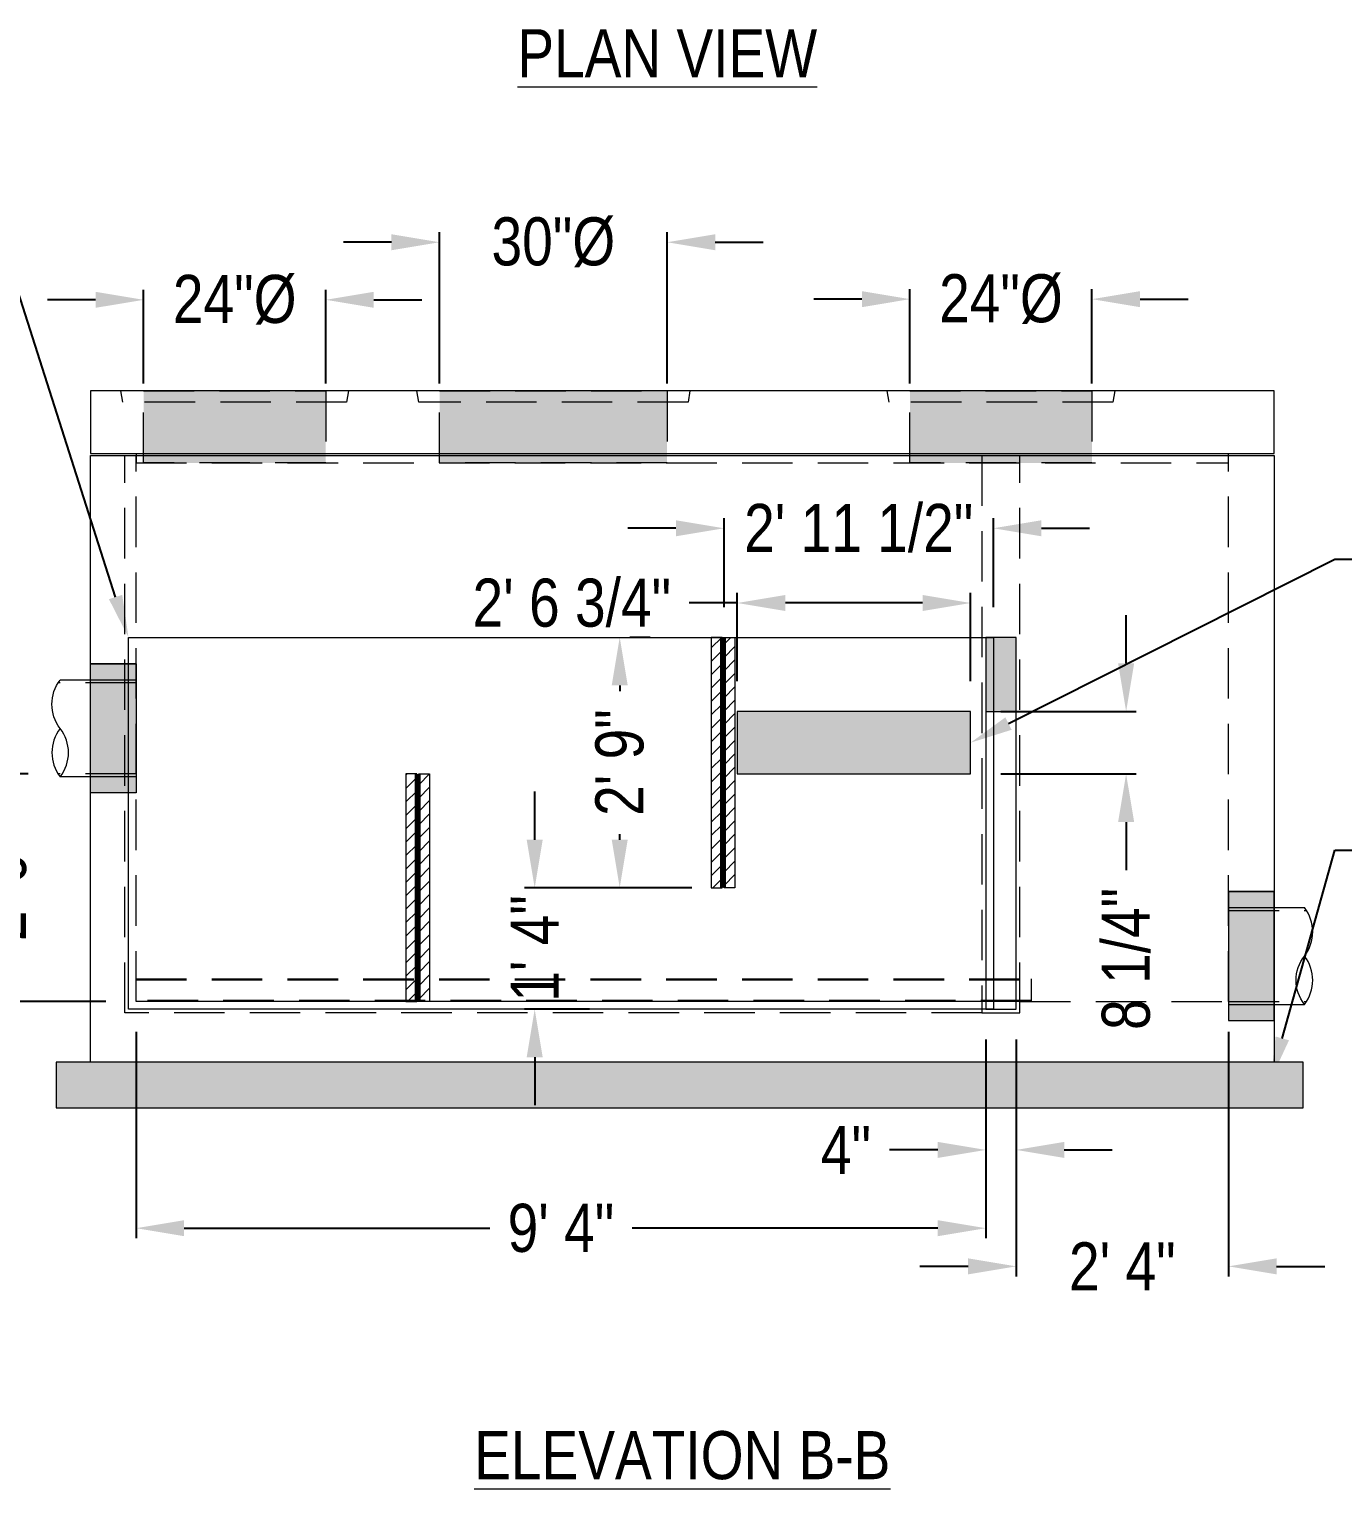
# Model space of a CAD drawing. Extents: x -1 to 225, y -5 to 280.
# Drawn here: x 79.9 to 144.9, y 72 to 144.3 of the extents above; entities that cross this region are included whole.
import ezdxf
from ezdxf import colors
from ezdxf.entities.mleader import LeaderData, LeaderLine
from ezdxf.math import Vec2, Vec3

# ---------------------------------------------------------------- set-up
doc = ezdxf.new("R2010")
doc.units = 0
doc.header["$LTSCALE"] = 10
doc.header["$MEASUREMENT"] = 0
doc.header["$PDMODE"] = 35
doc.linetypes.add('DASHED2', pattern=[0.375, 0.25, -0.125])
doc.linetypes.add('HIDDEN', pattern=[0.375, 0.25, -0.125])
doc.layers.get('Defpoints').update_dxf_attribs({"linetype": 'CONTINUOUS'})
for name, color, linetype, lineweight in [('CADdetails-1-ANNO', 41, 'CONTINUOUS', 5), ('CADdetails-2-HATCH', 8, 'CONTINUOUS', 5), ('CADdetails-3-FINE', 11, 'CONTINUOUS', 5), ('CADdetails-3-HIDDEN', 11, 'HIDDEN', 5), ('CADdetails-4-LIGHT', 3, 'CONTINUOUS', 13), ('CADdetails-5-MEDIUM', 4, 'CONTINUOUS', 18)]:
    doc.layers.add(name, color=color, linetype=linetype, lineweight=lineweight)
doc.styles.add('CADdetails-DIMENSIONS', font='ARIALN.TTF', dxfattribs={"height": 2.38})
doc.styles.add('CADdetails-NOTES', font='ARIALN.TTF', dxfattribs={"height": 2.38})
doc.dimstyles.new('CADdetails-DIM', dxfattribs={"dimtxt": 2.38, "dimasz": 2.38, "dimexe": 0.5, "dimexo": 1.5, "dimgap": 1, "dimtad": 0, "dimzin": 0, "dimdsep": 46, "dimtxsty": 'CADdetails-DIMENSIONS', "dimcen": 1, "dimclrd": 256, "dimclre": 256, "dimclrt": 256, "dimadec": 0, "dimazin": 0, "dimtfac": 1, "dimtofl": 0, "dimtmove": 0, "dimatfit": 3, "dimfxl": 1, "dimtolj": 1, "dimtzin": 0, "dimarcsym": 0})

# ---------------------------------------------------------------- blocks, each defined once
blk = doc.blocks.new('*D10')
at = {"layer": 'CADdetails-1-ANNO', "lineweight": -2, "transparency": 16777216}
for p, q in [((127.227, 94.288), (127.227, 88.318)), ((128.729, 94.288), (128.729, 88.318)), ((124.847, 88.818), (122.467, 88.818)), ((131.109, 88.818), (133.489, 88.818))]:
    blk.add_line(p, q, dxfattribs=at)
at = {"layer": 'CADdetails-1-ANNO', "transparency": 16777216}
for points in [[(124.847, 89.215), (124.847, 88.421), (127.227, 88.818)], [(131.109, 89.215), (131.109, 88.421), (128.729, 88.818)]]:
    blk.add_solid(points, dxfattribs=at)
at = {"layer": 'Defpoints', "color": 0, "transparency": 16777216}
for p in [(127.227, 95.788), (128.729, 95.788), (128.729, 88.818)]:
    blk.add_point(p, dxfattribs=at)
at = {"layer": 'CADdetails-1-ANNO', "transparency": 16777216, "insert": (120.304, 88.818), "char_height": 2.38, "attachment_point": 5, "style": 'CADdetails-DIMENSIONS'}
blk.add_mtext('\\A1;4"', dxfattribs=at)
blk = doc.blocks.new('*D11')
at = {"layer": 'CADdetails-1-ANNO', "lineweight": -2, "transparency": 16777216}
for p, q in [((128.729, 94.288), (128.729, 82.551)), ((139.246, 94.664), (139.246, 82.551)), ((126.349, 83.051), (123.969, 83.051)), ((141.626, 83.051), (144.006, 83.051))]:
    blk.add_line(p, q, dxfattribs=at)
at = {"layer": 'CADdetails-1-ANNO', "transparency": 16777216}
for points in [[(126.349, 83.448), (126.349, 82.654), (128.729, 83.051)], [(141.626, 83.448), (141.626, 82.654), (139.246, 83.051)]]:
    blk.add_solid(points, dxfattribs=at)
at = {"layer": 'Defpoints', "color": 0, "transparency": 16777216}
for p in [(139.246, 96.164), (128.729, 95.788), (139.246, 83.051)]:
    blk.add_point(p, dxfattribs=at)
at = {"layer": 'CADdetails-1-ANNO', "transparency": 16777216, "insert": (133.987, 83.051), "char_height": 2.38, "attachment_point": 5, "style": 'CADdetails-DIMENSIONS'}
blk.add_mtext('\\A1;2\' 4"', dxfattribs=at)
blk = doc.blocks.new('*D12')
at = {"layer": 'CADdetails-1-ANNO', "lineweight": -2, "transparency": 16777216}
for p, q in [((85.16, 94.664), (85.16, 84.442)), ((127.227, 94.288), (127.227, 84.442)), ((87.54, 84.942), (102.672, 84.942)), ((124.847, 84.942), (109.716, 84.942))]:
    blk.add_line(p, q, dxfattribs=at)
at = {"layer": 'CADdetails-1-ANNO', "transparency": 16777216}
for points in [[(87.54, 85.338), (87.54, 84.545), (85.16, 84.942)], [(124.847, 85.338), (124.847, 84.545), (127.227, 84.942)]]:
    blk.add_solid(points, dxfattribs=at)
at = {"layer": 'Defpoints', "color": 0, "transparency": 16777216}
for p in [(85.16, 96.164), (127.227, 95.788), (85.16, 84.942)]:
    blk.add_point(p, dxfattribs=at)
at = {"layer": 'CADdetails-1-ANNO', "transparency": 16777216, "insert": (106.194, 84.942), "char_height": 2.38, "attachment_point": 5, "style": 'CADdetails-DIMENSIONS'}
blk.add_mtext('\\A1;9\' 4"', dxfattribs=at)
blk = doc.blocks.new('*D13')
at = {"layer": 'CADdetails-1-ANNO', "lineweight": -2, "transparency": 16777216}
for p, q in [((134.175, 112.91), (134.175, 115.29)), ((127.976, 110.53), (134.675, 110.53)), ((127.976, 107.432), (134.675, 107.432)), ((134.175, 105.052), (134.175, 102.672))]:
    blk.add_line(p, q, dxfattribs=at)
at = {"layer": 'CADdetails-1-ANNO', "transparency": 16777216}
for points in [[(133.779, 112.91), (134.572, 112.91), (134.175, 110.53)], [(133.779, 105.052), (134.572, 105.052), (134.175, 107.432)]]:
    blk.add_solid(points, dxfattribs=at)
at = {"layer": 'Defpoints', "color": 0, "transparency": 16777216}
for p in [(126.476, 110.53), (126.476, 107.432), (134.175, 107.432)]:
    blk.add_point(p, dxfattribs=at)
at = {"layer": 'CADdetails-1-ANNO', "transparency": 16777216, "insert": (134.175, 98.274), "char_height": 2.38, "attachment_point": 5, "rotation": 90, "style": 'CADdetails-DIMENSIONS'}
blk.add_mtext('\\A1;8 1/4"', dxfattribs=at)
blk = doc.blocks.new('*D14')
at = {"layer": 'CADdetails-1-ANNO', "lineweight": -2, "transparency": 16777216}
for p, q in [((114.926, 112.03), (114.926, 116.397)), ((126.476, 112.03), (126.476, 116.397)), ((114.926, 115.897), (112.546, 115.897)), ((124.096, 115.897), (117.306, 115.897))]:
    blk.add_line(p, q, dxfattribs=at)
at = {"layer": 'CADdetails-1-ANNO', "transparency": 16777216}
for points in [[(117.306, 116.293), (117.306, 115.5), (114.926, 115.897)], [(124.096, 116.293), (124.096, 115.5), (126.476, 115.897)]]:
    blk.add_solid(points, dxfattribs=at)
at = {"layer": 'Defpoints', "color": 0, "transparency": 16777216}
for p in [(114.926, 115.897), (114.926, 110.53), (126.476, 110.53)]:
    blk.add_point(p, dxfattribs=at)
at = {"layer": 'CADdetails-1-ANNO', "transparency": 16777216, "insert": (106.733, 115.897), "char_height": 2.38, "attachment_point": 5, "style": 'CADdetails-DIMENSIONS'}
blk.add_mtext('\\A1;2\' 6 3/4"', dxfattribs=at)
blk = doc.blocks.new('*D15')
at = {"layer": 'CADdetails-1-ANNO', "lineweight": -2, "transparency": 16777216}
for p, q in [((104.895, 104.178), (104.895, 106.558)), ((112.675, 101.798), (104.395, 101.798)), ((107.604, 95.788), (104.395, 95.788)), ((104.895, 93.408), (104.895, 91.028))]:
    blk.add_line(p, q, dxfattribs=at)
at = {"layer": 'CADdetails-1-ANNO', "transparency": 16777216}
for points in [[(104.498, 104.178), (105.292, 104.178), (104.895, 101.798)], [(104.498, 93.408), (105.292, 93.408), (104.895, 95.788)]]:
    blk.add_solid(points, dxfattribs=at)
at = {"layer": 'Defpoints', "color": 0, "transparency": 16777216}
for p in [(114.175, 101.798), (104.895, 95.788), (109.104, 95.788)]:
    blk.add_point(p, dxfattribs=at)
at = {"layer": 'CADdetails-1-ANNO', "transparency": 16777216, "insert": (104.895, 98.793), "char_height": 2.38, "attachment_point": 5, "rotation": 90, "style": 'CADdetails-DIMENSIONS'}
blk.add_mtext('\\A1;1\' 4"', dxfattribs=at)
blk = doc.blocks.new('*D33')
at = {"layer": 'CADdetails-1-ANNO', "lineweight": -2, "transparency": 16777216}
for p, q in [((114.269, 115.692), (114.269, 120.096)), ((127.602, 115.692), (127.602, 120.096)), ((111.889, 119.596), (109.509, 119.596)), ((129.982, 119.596), (132.362, 119.596))]:
    blk.add_line(p, q, dxfattribs=at)
at = {"layer": 'CADdetails-1-ANNO', "transparency": 16777216}
for points in [[(111.889, 119.993), (111.889, 119.199), (114.269, 119.596)], [(129.982, 119.993), (129.982, 119.199), (127.602, 119.596)]]:
    blk.add_solid(points, dxfattribs=at)
at = {"layer": 'Defpoints', "color": 0, "transparency": 16777216}
for p in [(127.602, 119.596), (114.269, 114.192), (127.602, 114.192)]:
    blk.add_point(p, dxfattribs=at)
at = {"layer": 'CADdetails-1-ANNO', "transparency": 16777216, "insert": (120.936, 119.596), "char_height": 2.38, "attachment_point": 5, "style": 'CADdetails-DIMENSIONS'}
blk.add_mtext('\\A1;2\' 11 1/2"', dxfattribs=at)
blk = doc.blocks.new('*D23')
at = {"layer": 'CADdetails-1-ANNO', "lineweight": -2, "transparency": 16777216}
for p, q in [((110.604, 114.192), (109.604, 114.192)), ((109.104, 111.812), (109.104, 111.533)), ((109.104, 104.178), (109.104, 104.457)), ((112.675, 101.798), (108.604, 101.798))]:
    blk.add_line(p, q, dxfattribs=at)
at = {"layer": 'CADdetails-1-ANNO', "transparency": 16777216}
for points in [[(108.708, 111.812), (109.501, 111.812), (109.104, 114.192)], [(108.708, 104.178), (109.501, 104.178), (109.104, 101.798)]]:
    blk.add_solid(points, dxfattribs=at)
at = {"layer": 'Defpoints', "color": 0, "transparency": 16777216}
for p in [(109.104, 114.192), (109.104, 114.192), (114.175, 101.798)]:
    blk.add_point(p, dxfattribs=at)
at = {"layer": 'CADdetails-1-ANNO', "transparency": 16777216, "insert": (109.104, 107.995), "char_height": 2.38, "attachment_point": 5, "rotation": 90, "style": 'CADdetails-DIMENSIONS'}
blk.add_mtext('\\A1;2\' 9"', dxfattribs=at)
blk = doc.blocks.new('*D16')
at = {"layer": 'CADdetails-1-ANNO', "lineweight": -2, "transparency": 16777216}
for p, q in [((78.54, 109.812), (78.54, 112.192)), ((79.823, 107.432), (78.04, 107.432)), ((83.66, 96.164), (78.04, 96.164)), ((78.54, 93.784), (78.54, 91.404))]:
    blk.add_line(p, q, dxfattribs=at)
at = {"layer": 'CADdetails-1-ANNO', "transparency": 16777216}
for points in [[(78.143, 109.812), (78.936, 109.812), (78.54, 107.432)], [(78.143, 93.784), (78.936, 93.784), (78.54, 96.164)]]:
    blk.add_solid(points, dxfattribs=at)
at = {"layer": 'Defpoints', "color": 0, "transparency": 16777216}
for p in [(81.323, 107.432), (78.54, 96.164), (85.16, 96.164)]:
    blk.add_point(p, dxfattribs=at)
at = {"layer": 'CADdetails-1-ANNO', "transparency": 16777216, "insert": (78.54, 101.798), "char_height": 2.38, "attachment_point": 5, "rotation": 90, "style": 'CADdetails-DIMENSIONS'}
blk.add_mtext('\\A1;2\' 6"', dxfattribs=at)
blk = doc.blocks.new('*D193')
at = {"layer": 'CADdetails-1-ANNO', "lineweight": -2, "transparency": 16777216}
for p, q in [((121.091, 130.941), (118.711, 130.941)), ((123.471, 126.772), (123.471, 131.441)), ((132.485, 126.772), (132.485, 131.441)), ((134.865, 130.941), (137.245, 130.941))]:
    blk.add_line(p, q, dxfattribs=at)
at = {"layer": 'CADdetails-1-ANNO', "transparency": 16777216}
for points in [[(121.091, 131.338), (121.091, 130.544), (123.471, 130.941)], [(134.865, 131.338), (134.865, 130.544), (132.485, 130.941)]]:
    blk.add_solid(points, dxfattribs=at)
at = {"layer": 'Defpoints', "color": 0, "transparency": 16777216}
for p in [(132.485, 130.941), (123.471, 125.272), (132.485, 125.272)]:
    blk.add_point(p, dxfattribs=at)
at = {"layer": 'CADdetails-1-ANNO', "transparency": 16777216, "insert": (127.978, 130.941), "char_height": 2.38, "attachment_point": 5, "style": 'CADdetails-DIMENSIONS'}
blk.add_mtext('\\A1;24"%%C', dxfattribs=at)
blk = doc.blocks.new('*D194')
at = {"layer": 'CADdetails-1-ANNO', "lineweight": -2, "transparency": 16777216}
for p, q in [((83.156, 130.908), (80.776, 130.908)), ((85.536, 126.772), (85.536, 131.408)), ((94.55, 126.772), (94.55, 131.408)), ((96.93, 130.908), (99.31, 130.908))]:
    blk.add_line(p, q, dxfattribs=at)
at = {"layer": 'CADdetails-1-ANNO', "transparency": 16777216}
for points in [[(83.156, 131.305), (83.156, 130.512), (85.536, 130.908)], [(96.93, 131.305), (96.93, 130.512), (94.55, 130.908)]]:
    blk.add_solid(points, dxfattribs=at)
at = {"layer": 'Defpoints', "color": 0, "transparency": 16777216}
for p in [(94.55, 130.908), (85.536, 125.272), (94.55, 125.272)]:
    blk.add_point(p, dxfattribs=at)
at = {"layer": 'CADdetails-1-ANNO', "transparency": 16777216, "insert": (90.043, 130.908), "char_height": 2.38, "attachment_point": 5, "style": 'CADdetails-DIMENSIONS'}
blk.add_mtext('\\A1;24"%%C', dxfattribs=at)
blk = doc.blocks.new('*D195')
at = {"layer": 'CADdetails-1-ANNO', "lineweight": -2, "transparency": 16777216}
for p, q in [((97.804, 133.758), (95.424, 133.758)), ((100.184, 126.772), (100.184, 134.258)), ((111.452, 126.772), (111.452, 134.258)), ((113.832, 133.758), (116.212, 133.758))]:
    blk.add_line(p, q, dxfattribs=at)
at = {"layer": 'CADdetails-1-ANNO', "transparency": 16777216}
for points in [[(97.804, 134.154), (97.804, 133.361), (100.184, 133.758)], [(113.832, 134.154), (113.832, 133.361), (111.452, 133.758)]]:
    blk.add_solid(points, dxfattribs=at)
at = {"layer": 'Defpoints', "color": 0, "transparency": 16777216}
for p in [(111.452, 133.758), (100.184, 125.272), (111.452, 125.272)]:
    blk.add_point(p, dxfattribs=at)
at = {"layer": 'CADdetails-1-ANNO', "transparency": 16777216, "insert": (105.818, 133.758), "char_height": 2.38, "attachment_point": 5, "style": 'CADdetails-DIMENSIONS'}
blk.add_mtext('\\A1;30"%%C', dxfattribs=at)

msp = doc.modelspace()

# ---------------------------------------------------------------- hatches: boundary and pattern name
at = {"layer": 'CADdetails-2-HATCH'}
h = msp.add_hatch(color=256, dxfattribs=at)
h.dxf.hatch_style = 1
h.paths.add_polyline_path([(94.55, 122.831), (85.536, 122.831), (85.536, 126.399), (94.55, 126.399)])
h = msp.add_hatch(color=256, dxfattribs=at)
h.dxf.hatch_style = 1
h.paths.add_polyline_path([(111.452, 122.831), (100.184, 122.831), (100.184, 126.399), (111.452, 126.399)])
h = msp.add_hatch(color=256, dxfattribs=at)
h.dxf.hatch_style = 1
h.paths.add_polyline_path([(132.485, 122.831), (123.471, 122.831), (123.471, 126.399), (132.485, 126.399)])
h = msp.add_hatch(dxfattribs=at)
h.set_pattern_fill('ANSI31', color=256, scale=3.755921)
h.set_pattern_definition([(45, (214.39166, 88.2765), (-0.3319796, 0.3319796), [])])
h.paths.add_polyline_path([(113.635, 114.192), (113.635, 101.798), (114.175, 101.798), (114.175, 114.192)])
h = msp.add_hatch(dxfattribs=at)
h.set_pattern_fill('ANSI31', color=256, scale=3.755921)
h.set_pattern_definition([(45, (224.12947, 88.2765), (-0.3319796, 0.3319796), [])])
h.paths.add_polyline_path([(114.809, 114.192), (114.809, 101.798), (114.269, 101.798), (114.269, 114.192)])
h = msp.add_hatch(color=256, dxfattribs=at)
h.dxf.hatch_style = 1
h.paths.add_polyline_path([(128.729, 114.192), (127.227, 114.192), (127.227, 110.53), (128.729, 110.53)])
h = msp.add_hatch(color=256, dxfattribs=at)
h.dxf.hatch_style = 1
h.paths.add_polyline_path([(85.16, 106.493), (82.907, 106.493), (82.907, 112.878), (85.16, 112.878)])
h = msp.add_hatch(color=256, dxfattribs=at)
h.dxf.hatch_style = 1
h.paths.add_polyline_path([(126.476, 110.53), (114.926, 110.53), (114.926, 107.432), (126.476, 107.432)])
h = msp.add_hatch(dxfattribs=at)
h.set_pattern_fill('ANSI31', color=256, scale=3.755921)
h.set_pattern_definition([(45, (199.27407, 82.64264), (-0.3319796, 0.3319796), [])])
h.paths.add_polyline_path([(98.517, 107.432), (98.517, 96.164), (99.057, 96.164), (99.057, 107.432)])
h = msp.add_hatch(dxfattribs=at)
h.set_pattern_fill('ANSI31', color=256, scale=3.755921)
h.set_pattern_definition([(45, (209.0119, 82.64264), (-0.3319796, 0.3319796), [])])
h.paths.add_polyline_path([(99.691, 107.432), (99.691, 96.164), (99.151, 96.164), (99.151, 107.432)])
h = msp.add_hatch(color=256, dxfattribs=at)
h.dxf.hatch_style = 1
h.paths.add_polyline_path([(139.246, 95.225), (141.499, 95.225), (141.499, 101.61), (139.246, 101.61)])
at = {"layer": 'CADdetails-2-HATCH', "transparency": 33554687}
h = msp.add_hatch(dxfattribs=at)
h.set_pattern_fill('GRAVEL', color=256, scale=2.253552)
h.set_pattern_definition([(228.01279, (228.75676, 98.4175), (-18.0284195, -20.28197194), [0.303184, -30.015263]), (184.96974, (228.55394, 98.19215), (27.04262926, 2.25355244), [0.520273, -51.507025]), (132.51045, (228.03563, 98.14708), (22.53552438, -24.78907682), [0.36685, -36.318325]), (267.27369, (227.15674, 97.58369), (2.25355244, 45.071048765), [0.473782, -46.904444]), (292.83365, (227.1342, 97.11045), (-11.26776219, 27.04262926), [0.46458, -45.993593]), (357.27369, (227.31449, 96.68227), (-45.071048765, 2.25355244), [0.473782, -46.904444]), (37.69424, (227.787735, 96.65974), (-29.296181697, -22.535524383), [0.626553, -62.02869]), (72.25533, (228.28352, 97.04284), (15.77486707, 49.57815364), [0.59153, -58.561538]), (121.429566, (228.4638, 97.60623), (-18.028419506, 29.2961817), [0.475387, -47.063354]), (175.23636, (228.21591, 98.01187), (24.78907682, -2.25355244), [0.542728, -26.593637]), (222.39744, (227.67506, 98.05694), (-27.04262926, -24.78907682), [0.701864, -69.484627]), (138.81407, (229.38776, 97.56116), (-15.77486707, 13.52131463), [0.239555, -23.716036]), (171.469234, (229.20747, 97.71891), (29.2961817, -4.50710488), [0.455752, -45.119526]), (225, (228.7568, 97.7865), (-3e-16, -2.253552), [0.3187, -2.868305]), (203.1986, (228.599, 98.05694), (11.2677622, 4.5071049), [0.171626, -16.990918]), (291.8014, (228.44127, 97.98933), (-2.2535524, 6.7606573), [0.242714, -11.893037]), (30.96376, (228.5314, 97.76398), (6.7606573, 4.5071049), [0.394212, -12.746144]), (161.56505, (228.86944, 97.9668), (4.507105, -2.2535524), [0.285054, -6.841304]), (16.38954, (227.1342, 97.98933), (22.53552438, 6.76065731), [0.39933, -39.533721]), (70.34618, (227.51731, 98.10201), (-9.01420975, -24.78907682), [0.335015, -33.16645]), (293.1986, (228.86944, 98.4175), (-4.5071049, 11.2677622), [0.34325, -16.819294]), (343.61046, (229.00465, 98.10201), (-22.53552438, 6.76065731), [0.39933, -39.533721]), (339.44395, (227.1342, 96.59213), (-11.2677622, 4.5071049), [0.385087, -18.869273]), (294.77514, (227.49477, 96.45692), (-11.26776219, 24.78907682), [0.32266, -31.943301]), (66.8014, (228.89198, 96.16396), (4.5071049, 11.2677622), [0.34325, -16.819294]), (17.35402, (229.02719, 96.47945), (-29.2961817, -9.01420975), [0.377765, -37.398657]), (69.44395, (227.78774, 96.16396), (-4.5071049, -11.2677622), [0.192544, -19.061817]), (101.30993, (228.75676, 96.16396), (-2.2535524, 9.0142098), [0.11491, -11.376]), (165.96376, (228.7342, 96.27663), (6.7606573, -2.2535524), [0.46458, -8.827054]), (186.00901, (228.28352, 96.38931), (22.53552438, 2.25355244), [0.43054, -42.623518]), (303.69007, (228.5314, 97.56116), (-2.2535524, 4.507105), [0.325012, -7.800287]), (353.15723, (228.71169, 97.29073), (38.31039145, -4.507104877), [0.56743, -56.17557]), (60.9454, (229.27508, 97.22313), (-9.01420975, -15.77486707), [0.232017, -22.969726]), (90, (229.3878, 97.426), (-2.253552, 2.253552), [0.135213, -2.11834]), (120.25644, (228.23845, 96.45692), (9.01420975, -15.77486707), [0.313073, -30.994279]), (48.01279, (228.0807, 96.72734), (18.0284195, 20.28197194), [0.606368, -29.71208]), (0, (228.4863, 97.178), (2.253552, 2.253552), [0.585924, -1.66763]), (325.30485, (229.07226, 97.17805), (22.53552438, -15.77486707), [0.356318, -35.275474]), (254.0546, (229.36522, 96.97523), (-2.25355244, -9.01420975), [0.328122, -16.077988]), (207.645975, (229.27508, 96.65974), (-42.817496327, -22.53552438), [0.534238, -52.88969]), (175.42608, (228.80183, 96.41185), (-29.2961817, 2.25355244), [0.565189, -55.95362])])
h.paths.add_polyline_path([(81.21, 90.906), (142.937, 90.906), (142.937, 93.159), (81.21, 93.159)])

# ---------------------------------------------------------------- linework, layer by layer
at = {"layer": 'CADdetails-2-HATCH'}
for p, q in [((114.104, 101.798), (114.104, 114.192)), ((114.339, 101.798), (114.339, 114.192)), ((98.987, 96.164), (98.987, 107.432)), ((99.222, 96.164), (99.222, 107.432))]:
    msp.add_line(p, q, dxfattribs=at)
for points in [[(113.635, 114.192), (113.635, 101.798), (114.175, 101.798), (114.175, 114.192)], [(114.809, 114.192), (114.809, 101.798), (114.269, 101.798), (114.269, 114.192)], [(98.517, 107.432), (98.517, 96.164), (99.057, 96.164), (99.057, 107.432)], [(99.691, 107.432), (99.691, 96.164), (99.151, 96.164), (99.151, 107.432)]]:
    msp.add_lwpolyline(points, close=True, dxfattribs=at)
at = {"layer": 'CADdetails-2-HATCH', "linetype": 'DASHED2'}
for points in [[(85.16, 97.291), (129.48, 97.291), (129.48, 96.164), (85.16, 96.164)], [(85.16, 97.244), (129.48, 97.244), (129.48, 96.211), (85.16, 96.211)]]:
    msp.add_lwpolyline(points, close=True, dxfattribs=at)
at = {"layer": 'CADdetails-3-FINE', "const_width": 0.0939}
for points in [[(114.222, 114.192), (114.222, 101.798)], [(99.104, 107.432), (99.104, 96.164)]]:
    msp.add_lwpolyline(points, dxfattribs=at)
at = {"layer": 'CADdetails-3-HIDDEN'}
for p, q in [((85.16, 112.878), (82.907, 112.878)), ((85.16, 111.939), (81.305, 111.939)), ((85.16, 107.432), (81.305, 107.432)), ((85.16, 106.493), (82.907, 106.493)), ((139.246, 101.61), (141.499, 101.61)), ((139.246, 100.671), (143.101, 100.671)), ((139.246, 96.164), (143.101, 96.164)), ((139.246, 95.225), (141.499, 95.225))]:
    msp.add_line(p, q, dxfattribs=at)
for points in [[(95.677, 126.399), (95.583, 125.836), (84.503, 125.836), (84.409, 126.399)], [(112.579, 126.399), (112.485, 125.836), (99.151, 125.836), (99.057, 126.399)], [(133.612, 126.399), (133.518, 125.836), (122.438, 125.836), (122.344, 126.399)], [(127.039, 95.601), (84.597, 95.601), (84.597, 123.207)], [(85.16, 123.3), (85.16, 122.831), (139.246, 122.831), (139.246, 123.3)], [(127.039, 96.164), (85.16, 96.164), (85.16, 123.207)], [(127.039, 123.207), (127.039, 95.601), (128.917, 95.601), (128.917, 123.207)], [(128.917, 96.164), (139.246, 96.164), (139.246, 123.207)]]:
    msp.add_lwpolyline(points, dxfattribs=at)
for points in [[(94.55, 122.831), (85.536, 122.831), (85.536, 126.399), (94.55, 126.399)], [(111.452, 122.831), (100.184, 122.831), (100.184, 126.399), (111.452, 126.399)], [(132.485, 122.831), (123.471, 122.831), (123.471, 126.399), (132.485, 126.399)], [(128.729, 114.192), (127.227, 114.192), (127.227, 110.53), (128.729, 110.53)], [(126.476, 110.53), (114.926, 110.53), (114.926, 107.432), (126.476, 107.432)]]:
    msp.add_lwpolyline(points, close=True, dxfattribs=at)
at = {"layer": 'CADdetails-4-LIGHT'}
for p, q in [((85.16, 112.08), (81.404, 112.08)), ((85.16, 107.291), (81.404, 107.291)), ((139.246, 100.812), (143.002, 100.812)), ((139.246, 96.023), (143.002, 96.023))]:
    msp.add_line(p, q, dxfattribs=at)
for points in [[(127.227, 114.192), (127.227, 95.788), (128.729, 95.788), (128.729, 114.192)], [(85.16, 106.493), (82.907, 106.493), (82.907, 112.878), (85.16, 112.878)], [(139.246, 95.225), (141.499, 95.225), (141.499, 101.61), (139.246, 101.61)], [(81.21, 90.906), (142.937, 90.906), (142.937, 93.159), (81.21, 93.159)]]:
    msp.add_lwpolyline(points, close=True, dxfattribs=at)
for points in [[(81.404, 107.291, 0.342857), (81.404, 109.685, -0.342857), (81.404, 112.08)], [(143.002, 96.023, -0.342857), (143.002, 98.418, 0.342857), (143.002, 100.812)]]:
    msp.add_lwpolyline(points, format="xyb", dxfattribs=at)
for centre, start, end in [((82.945, 108.488), 142.15071, 217.84929), ((141.461, 97.22), 322.15071, 37.84929)]:
    msp.add_arc(centre, 1.951, start, end, dxfattribs=at)
at = {"layer": 'CADdetails-5-MEDIUM'}
for points in [[(82.907, 123.3), (141.499, 123.3), (141.499, 126.399), (82.907, 126.399)], [(82.907, 123.207), (141.499, 123.207), (141.499, 93.159), (82.907, 93.159)], [(127.602, 95.788), (84.785, 95.788), (84.785, 114.192), (127.602, 114.192)], [(128.729, 114.192), (127.227, 114.192), (127.227, 110.53), (128.729, 110.53)], [(126.476, 110.53), (114.926, 110.53), (114.926, 107.432), (126.476, 107.432)]]:
    msp.add_lwpolyline(points, close=True, dxfattribs=at)

# ---------------------------------------------------------------- texts
at = {"layer": 'CADdetails-1-ANNO', "char_height": 2.38, "attachment_point": 2, "style": 'CADdetails-NOTES'}
for s, insert in [('{\\LPLAN VIEW}', (111.458, 144.307)), ('{\\LELEVATION B-B}', (112.201, 74.894))]:
    msp.add_mtext_dynamic_manual_height_columns(s, width=65.0706, gutter_width=17.002, heights=[0], dxfattribs=dict(at, insert=insert))

# ---------------------------------------------------------------- dimensions: what is measured, and where the dimension line sits
at = {"layer": 'CADdetails-1-ANNO'}
for base, p1, p2, text, picture, middle in [((111.452, 133.758), (100.184, 125.272), (111.452, 125.272), '30"%%C', '*D195', (105.818, 133.758)), ((94.55, 130.908), (85.536, 125.272), (94.55, 125.272), '24"%%C', '*D194', (90.043, 130.908)), ((132.485, 130.941), (123.471, 125.272), (132.485, 125.272), '24"%%C', '*D193', (127.978, 130.941)), ((127.602, 119.596), (114.269, 114.192), (127.602, 114.192), '2\' 11 1/2"', '*D33', (120.936, 119.596)), ((128.729, 88.818), (127.227, 95.788), (128.729, 95.788), '4"', '*D10', (120.304, 88.818))]:
    dim = msp.add_linear_dim(base=base, p1=p1, p2=p2, text=text, dimstyle='CADdetails-DIM', dxfattribs=at)
    dim.commit()
    dim.dimension.update_dxf_attribs({"geometry": picture, "text_midpoint": middle, "dimtype": 160})
for base, p1, p2, text, picture, middle in [((114.926, 115.897), (126.476, 110.53), (114.926, 110.53), '2\' 6 3/4"', '*D14', (106.733, 115.897)), ((139.246, 83.051), (128.729, 95.788), (139.246, 96.164), '2\' 4"', '*D11', (133.987, 83.051))]:
    dim = msp.add_linear_dim(base=base, p1=p1, p2=p2, text=text, dimstyle='CADdetails-DIM', dxfattribs=at)
    dim.commit()
    dim.dimension.update_dxf_attribs({"geometry": picture, "text_midpoint": middle})
for base, p1, p2, angle, text, picture, middle in [((134.175, 107.432), (126.476, 110.53), (126.476, 107.432), 90, '8 1/4"', '*D13', (134.175, 98.274)), ((109.104, 114.192), (114.175, 101.798), (109.104, 114.192), 270, '2\' 9"', '*D23', (109.104, 107.995)), ((78.54, 96.164), (81.323, 107.432), (85.16, 96.164), 90, '2\' 6"', '*D16', (78.54, 101.798)), ((104.895, 95.788), (114.175, 101.798), (109.104, 95.788), 90, '1\' 4"', '*D15', (104.895, 98.793))]:
    dim = msp.add_linear_dim(base=base, p1=p1, p2=p2, angle=angle, text=text, dimstyle='CADdetails-DIM', dxfattribs=at)
    dim.commit()
    dim.dimension.update_dxf_attribs({"geometry": picture, "text_midpoint": middle, "dimtype": 160})
dim = msp.add_linear_dim(base=(85.16, 84.942), p1=(127.227, 95.788), p2=(85.16, 96.164), angle=180, text='9\' 4"', dimstyle='CADdetails-DIM', dxfattribs=at)
dim.commit()
dim.dimension.update_dxf_attribs({"geometry": '*D12', "text_midpoint": (106.194, 84.942)})

# ---------------------------------------------------------------- leaders
ml = msp.add_multileader_mtext('Standard', dxfattribs=at)
ml.set_content('TOP OF PARTITION\\PWALL', color=256, style='CADdetails-NOTES')
ml.set_leader_properties()
ml.build(insert=Vec2(0, 0))
ml.multileader.update_dxf_attribs({"dogleg_length": 1.765, "arrow_head_size": 2.101})
ctx = ml.context
ctx.base_point, ctx.char_height, ctx.arrow_head_size, ctx.landing_gap_size, ctx.plane_origin = Vec3(57.879, 140.434), 2.38, 2.101, 1.324, Vec3(62.264, 133.577)
ctx.text_align_type = 2
notes = []
notes.append((ctx, [(0, (1, 1, 0), (76.397, 140.434), (-1, 0), 1.765, [(0, [(84.785, 114.192)], 0, [])])]))
ctx.mtext.insert, ctx.mtext.width, ctx.mtext.alignment, ctx.mtext.flow_direction = Vec3(73.308, 141.624), 11.86434, 3, 5
ml = msp.add_multileader_mtext('Standard', dxfattribs=at)
ml.set_content('FILTER CHAMBER\\PORIFICE', color=256, style='CADdetails-NOTES')
ml.set_leader_properties()
ml.build(insert=Vec2(0, 0))
ml.multileader.update_dxf_attribs({"dogleg_length": 1.765, "arrow_head_size": 2.101})
ctx = ml.context
ctx.base_point, ctx.char_height, ctx.arrow_head_size, ctx.landing_gap_size, ctx.plane_origin = Vec3(146.269, 118.074), 2.38, 2.101, 1.324, Vec3(154.157, 130.458)
notes.append((ctx, [(1, (1, 1, 0), (144.504, 118.074), (1, 0), 1.765, [(0, [(126.476, 108.981)], 0, [])])]))
ctx.mtext.insert, ctx.mtext.width, ctx.mtext.flow_direction = Vec3(147.593, 119.284), 7.98186, 5
ml = msp.add_multileader_mtext('Standard', dxfattribs=at)
ml.set_content('6" MIN BASE', color=256, style='CADdetails-NOTES')
ml.set_leader_properties()
ml.build(insert=Vec2(0, 0))
ml.multileader.update_dxf_attribs({"dogleg_length": 1.765, "arrow_head_size": 2.101})
ctx = ml.context
ctx.base_point, ctx.char_height, ctx.arrow_head_size, ctx.landing_gap_size, ctx.plane_origin = Vec3(146.269, 103.661), 2.38, 2.101, 1.324, Vec3(154.157, 116.045)
notes.append((ctx, [(1, (1, 1, 0), (144.504, 103.661), (1, 0), 1.765, [(0, [(141.342, 92.315)], 0, [])])]))
ctx.mtext.insert, ctx.mtext.width, ctx.mtext.flow_direction = Vec3(147.593, 104.871), 7.98186, 5
for ctx, leaders in notes:
    for number, flags, end, landing, length, lines in leaders:
        leader = LeaderData()
        leader.index, (leader.has_last_leader_line, leader.has_dogleg_vector, leader.attachment_direction) = number, flags
        leader.last_leader_point, leader.dogleg_vector, leader.dogleg_length = Vec3(end), Vec3(landing), length
        for number, points, colour, breaks in lines:
            line = LeaderLine()
            line.index, line.vertices, line.color, line.breaks = number, Vec3.list(points), colors.encode_raw_color(colour), breaks
            leader.lines.append(line)
        ctx.leaders.append(leader)

doc.saveas('drawing.dxf')
